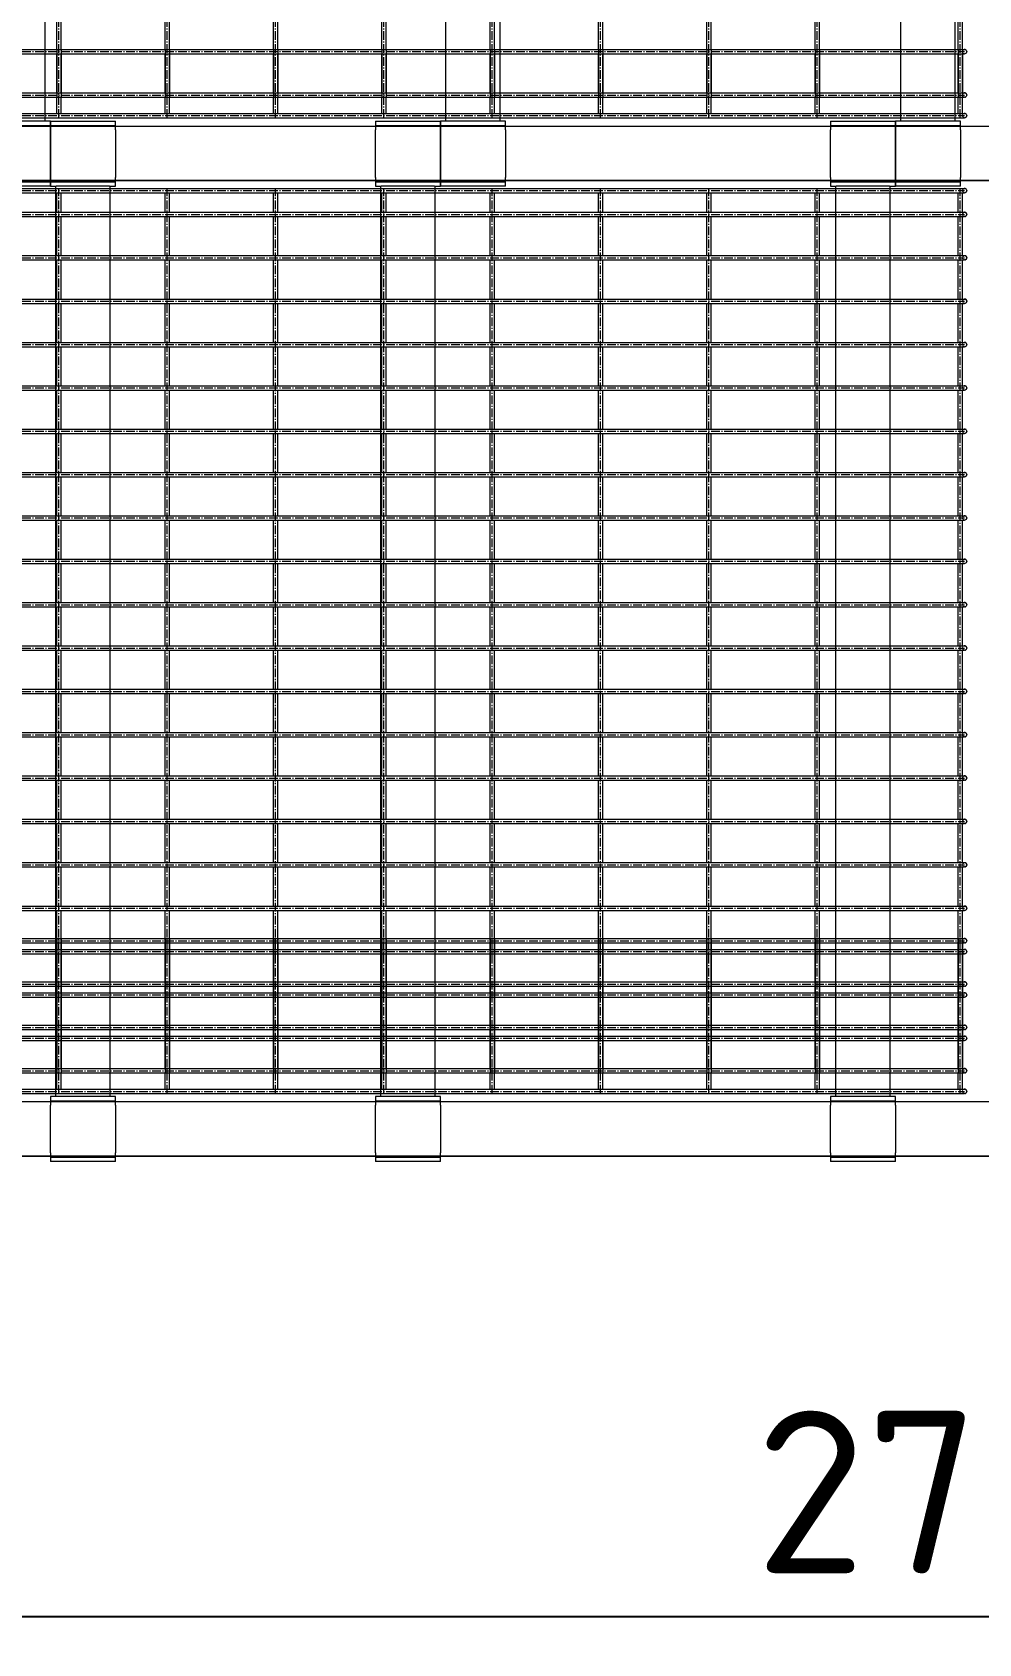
# Model space of a CAD drawing. Header units: millimetres. Extents: x 2140 to 223837, y 2113 to 170313.
# Drawn here: x 204730 to 205604, y 103567 to 105054 of the extents above; entities that cross this region are included whole.
import ezdxf

# ---------------------------------------------------------------- set-up
doc = ezdxf.new("R2010")
doc.units = ezdxf.units.MM
doc.linetypes.add('gost6', pattern=[12, 8, -1.5, 1, -1.5])
doc.linetypes.add('{ Wide Dash }', pattern=[12, 4, -2, 4, -2])
for name, color, linetype in [('0_ANNOT_Dimensions', 7, 'Continuous'), ('12.Секция', 7, 'Continuous'), ('Размеры', 7, 'Continuous')]:
    doc.layers.add(name, color=color, linetype=linetype)
for name, color, linetype, lineweight in [('1.Балка', 5, 'Continuous', 0), ('13.Траверса', 40, 'Continuous', 0), ('D', 7, 'Continuous', 15)]:
    doc.layers.add(name, color=color, linetype=linetype, lineweight=lineweight)
doc.styles.add('GOST', font='isocpeur.ttf')
doc.styles.get("Standard").update_dxf_attribs({"font": 'isocpeur.ttf'})
doc.dimstyles.new('150', dxfattribs={"dimtxt": 150, "dimasz": 150, "dimexe": 1, "dimexo": 10, "dimgap": 40, "dimtad": 1, "dimdec": 0, "dimzin": 0, "dimdsep": 46, "dimtxsty": 'Standard', "dimcen": 0.09, "dimadec": 0, "dimazin": 0, "dimtfac": 1, "dimtdec": 0, "dimtofl": 0, "dimtmove": 0, "dimatfit": 3, "dimfxl": 1, "dimtolj": 1, "dimtzin": 0, "dimarcsym": 0})
doc.dimstyles.new('blok40', dxfattribs={"dimtxt": 40, "dimasz": 80, "dimexe": 0.18, "dimexo": 0, "dimgap": 5, "dimtad": 1, "dimtoh": 1, "dimdec": 0, "dimzin": 0, "dimdsep": 46, "dimtxsty": 'GOST', "dimblk": 'NONE', "dimcen": 0.09, "dimse1": 1, "dimse2": 1, "dimsd1": 1, "dimsd2": 1, "dimadec": 0, "dimazin": 0, "dimtfac": 1, "dimtdec": 0, "dimtofl": 0, "dimtmove": 0, "dimatfit": 2, "dimldrblk": 'NONE', "dimfxl": 0.18, "dimtolj": 1, "dimtzin": 0, "dimarcsym": 0})

# ---------------------------------------------------------------- blocks, each defined once
blk = doc.blocks.new('*U429')
at = {"layer": '1.Балка', "color": 0, "linetype": 'ByBlock'}
for p, q in [((2705, 34.5), (5, 34.5)), ((5, -15.5), (2705, -15.5)), ((2705, -15.5), (5, -15.5))]:
    blk.add_line(p, q, dxfattribs=at)
blk = doc.blocks.new('*U326')
at = {"layer": '1.Балка', "color": 0, "linetype": 'ByBlock'}
for p, q in [((2765, 54.5), (65, 54.5)), ((65, 4.5), (2765, 4.5)), ((2765, 4.5), (65, 4.5))]:
    blk.add_line(p, q, dxfattribs=at)
blk = doc.blocks.new('сетч пан 1')
at = {"layer": 'D', "color": 0, "linetype": 'gost6', "lineweight": 0}
for p, q in [((-1314.8, -939), (-1314.8, 26)), ((-1182.9, -939), (-1182.9, 26)), ((-1082.9, -939), (-1082.9, 26)), ((-982.9, -939), (-982.9, 26)), ((-882.9, -939), (-882.9, 26)), ((-782.9, -939), (-782.9, 26)), ((-682.9, -939), (-682.9, 26)), ((-582.9, -939), (-582.9, 26)), ((-482.9, -939), (-482.9, 26)), ((7.1, -878), (-1318.9, -878)), ((7.1, -878), (-1318.9, -878)), ((7.1, -918), (-1318.9, -918)), ((7.1, -918), (-1318.9, -918)), ((7.1, -937), (-1318.9, -937))]:
    blk.add_line(p, q, dxfattribs=at)
at = {"layer": 'D', "color": 0, "lineweight": 0}
for p, q in [((-1316.8, -876), (-1316.8, -840)), ((-1312.8, -876), (-1312.8, -840)), ((-1184.9, -876), (-1184.9, -840)), ((-1180.9, -876), (-1180.9, -840)), ((-1084.9, -876), (-1084.9, -840)), ((-1080.9, -876), (-1080.9, -840)), ((-984.9, -876), (-984.9, -840)), ((-980.9, -876), (-980.9, -840)), ((-884.9, -876), (-884.9, -840)), ((-880.9, -876), (-880.9, -840)), ((-784.9, -876), (-784.9, -840)), ((-780.9, -876), (-780.9, -840)), ((-684.9, -876), (-684.9, -840)), ((-680.9, -876), (-680.9, -840)), ((-584.9, -876), (-584.9, -840)), ((-580.9, -876), (-580.9, -840)), ((-484.9, -876), (-484.9, -840)), ((-480.9, -876), (-480.9, -840)), ((7.1, -876), (-1318.9, -876)), ((7.1, -876), (-1318.9, -876)), ((-1316.8, -876), (-1316.8, -920)), ((-1312.8, -876), (-1312.8, -920)), ((-1184.9, -876), (-1184.9, -920)), ((-1180.9, -876), (-1180.9, -920)), ((-1084.9, -876), (-1084.9, -920)), ((-1080.9, -876), (-1080.9, -920)), ((-984.9, -876), (-984.9, -920)), ((-980.9, -876), (-980.9, -920)), ((-884.9, -876), (-884.9, -920)), ((-880.9, -876), (-880.9, -920)), ((-784.9, -876), (-784.9, -920)), ((-780.9, -876), (-780.9, -920)), ((-684.9, -876), (-684.9, -920)), ((-680.9, -876), (-680.9, -920)), ((-584.9, -876), (-584.9, -920)), ((-580.9, -876), (-580.9, -920)), ((-484.9, -876), (-484.9, -920)), ((-480.9, -876), (-480.9, -920)), ((7.1, -880), (-1318.9, -880)), ((7.1, -880), (-1318.9, -880)), ((-1316.8, -916), (-1316.8, -880)), ((-1316.8, -916), (-1316.8, -880)), ((-1312.8, -916), (-1312.8, -880)), ((-1312.8, -916), (-1312.8, -880)), ((-1184.9, -916), (-1184.9, -880)), ((-1184.9, -916), (-1184.9, -880)), ((-1180.9, -916), (-1180.9, -880)), ((-1180.9, -916), (-1180.9, -880)), ((-1084.9, -916), (-1084.9, -880)), ((-1084.9, -916), (-1084.9, -880)), ((-1080.9, -916), (-1080.9, -880)), ((-1080.9, -916), (-1080.9, -880)), ((-984.9, -916), (-984.9, -880)), ((-984.9, -916), (-984.9, -880)), ((-980.9, -916), (-980.9, -880)), ((-980.9, -916), (-980.9, -880)), ((-884.9, -916), (-884.9, -880)), ((-884.9, -916), (-884.9, -880)), ((-880.9, -916), (-880.9, -880)), ((-880.9, -916), (-880.9, -880)), ((-784.9, -916), (-784.9, -880)), ((-784.9, -916), (-784.9, -880)), ((-780.9, -916), (-780.9, -880)), ((-780.9, -916), (-780.9, -880)), ((-684.9, -916), (-684.9, -880)), ((-684.9, -916), (-684.9, -880)), ((-680.9, -916), (-680.9, -880)), ((-680.9, -916), (-680.9, -880)), ((-584.9, -916), (-584.9, -880)), ((-584.9, -916), (-584.9, -880)), ((-580.9, -916), (-580.9, -880)), ((-580.9, -916), (-580.9, -880)), ((-484.9, -916), (-484.9, -880)), ((-484.9, -916), (-484.9, -880)), ((-480.9, -916), (-480.9, -880)), ((-480.9, -916), (-480.9, -880)), ((7.1, -916), (-1318.9, -916)), ((7.1, -916), (-1318.9, -916)), ((7.1, -920), (-1318.9, -920)), ((7.1, -920), (-1318.9, -920)), ((-1316.8, -935), (-1316.8, -920)), ((-1312.8, -935), (-1312.8, -920)), ((-1184.9, -935), (-1184.9, -920)), ((-1180.9, -935), (-1180.9, -920)), ((-1084.9, -935), (-1084.9, -920)), ((-1080.9, -935), (-1080.9, -920)), ((-984.9, -935), (-984.9, -920)), ((-980.9, -935), (-980.9, -920)), ((-884.9, -935), (-884.9, -920)), ((-880.9, -935), (-880.9, -920)), ((-784.9, -935), (-784.9, -920)), ((-780.9, -935), (-780.9, -920)), ((-684.9, -935), (-684.9, -920)), ((-680.9, -935), (-680.9, -920)), ((-584.9, -935), (-584.9, -920)), ((-580.9, -935), (-580.9, -920)), ((-484.9, -935), (-484.9, -920)), ((-480.9, -935), (-480.9, -920)), ((7.1, -935), (-1318.9, -935)), ((7.1, -939), (-1318.9, -939))]:
    blk.add_line(p, q, dxfattribs=at)
for centre in [(-1318.9, -878), (-1318.9, -878), (-1318.9, -878), (-1318.9, -878), (-1318.9, -918), (-1318.9, -918), (-1318.9, -918), (-1318.9, -918), (-1318.9, -937), (-1318.9, -937)]:
    blk.add_arc(centre, 2, 90, 270, dxfattribs=at)
at = {"layer": 'Размеры', "color": 0, "linetype": '{ Wide Dash }', "lineweight": 0, "ltscale": 0.01}
for centre in [(-1318.9, -878), (-1318.9, -878), (-1318.9, -878), (-1318.9, -878), (-1318.9, -918), (-1318.9, -918), (-1318.9, -918), (-1318.9, -918), (-1318.9, -937), (-1318.9, -937)]:
    blk.add_circle(centre, 2, dxfattribs=at)
blk = doc.blocks.new('*D1041')
at = {"layer": 'Defpoints', "color": 0, "linetype": 'ByBlock', "transparency": 16777216}
for p in [(55, -55), (1026, -55), (1026, -60)]:
    blk.add_point(p, dxfattribs=at)
at = {"layer": 'Defpoints', "color": 0, "linetype": 'ByBlock', "lineweight": -2, "transparency": 16777216, "insert": (540.5, -30), "char_height": 40, "attachment_point": 5, "style": 'GOST'}
blk.add_mtext('\\A1;971', dxfattribs=at)
blk = doc.blocks.new('_None')
blk = doc.blocks.new('сетч пан 2')
at = {"layer": 'D', "color": 0, "lineweight": 0}
for p, q in [((0, 2), (-1326, 2)), ((0, -2), (-1326, -2)), ((-1323.9, -20), (-1323.9, -2)), ((-1319.9, -20), (-1319.9, -2)), ((-1192, -20), (-1192, -2)), ((-1188, -20), (-1188, -2)), ((-1092, -20), (-1092, -2)), ((-1088, -20), (-1088, -2)), ((-992, -20), (-992, -2)), ((-988, -20), (-988, -2)), ((-892, -20), (-892, -2)), ((-888, -20), (-888, -2)), ((-792, -20), (-792, -2)), ((-788, -20), (-788, -2)), ((-692, -20), (-692, -2)), ((-688, -20), (-688, -2)), ((-592, -20), (-592, -2)), ((-588, -20), (-588, -2)), ((-492, -20), (-492, -2)), ((-488, -20), (-488, -2)), ((0, -20), (-1326, -20)), ((0, -24), (-1326, -24)), ((-1323.9, -60), (-1323.9, -24)), ((-1319.9, -60), (-1319.9, -24)), ((-1192, -60), (-1192, -24)), ((-1188, -60), (-1188, -24)), ((-1092, -60), (-1092, -24)), ((-1088, -60), (-1088, -24)), ((-992, -60), (-992, -24)), ((-988, -60), (-988, -24)), ((-892, -60), (-892, -24)), ((-888, -60), (-888, -24)), ((-792, -60), (-792, -24)), ((-788, -60), (-788, -24)), ((-692, -60), (-692, -24)), ((-688, -60), (-688, -24)), ((-592, -60), (-592, -24)), ((-588, -60), (-588, -24)), ((-492, -60), (-492, -24)), ((-488, -60), (-488, -24)), ((0, -60), (-1326, -60)), ((0, -64), (-1326, -64)), ((-1323.9, -100), (-1323.9, -64)), ((-1319.9, -100), (-1319.9, -64)), ((-1192, -100), (-1192, -64)), ((-1188, -100), (-1188, -64)), ((-1092, -100), (-1092, -64)), ((-1088, -100), (-1088, -64)), ((-992, -100), (-992, -64)), ((-988, -100), (-988, -64)), ((-892, -100), (-892, -64)), ((-888, -100), (-888, -64)), ((-792, -100), (-792, -64)), ((-788, -100), (-788, -64)), ((-692, -100), (-692, -64)), ((-688, -100), (-688, -64)), ((-592, -100), (-592, -64)), ((-588, -100), (-588, -64)), ((-492, -100), (-492, -64)), ((-488, -100), (-488, -64)), ((0, -100), (-1326, -100)), ((0, -104), (-1326, -104)), ((-1323.9, -140), (-1323.9, -104)), ((-1319.9, -140), (-1319.9, -104)), ((-1192, -140), (-1192, -104)), ((-1188, -140), (-1188, -104)), ((-1092, -140), (-1092, -104)), ((-1088, -140), (-1088, -104)), ((-992, -140), (-992, -104)), ((-988, -140), (-988, -104)), ((-892, -140), (-892, -104)), ((-888, -140), (-888, -104)), ((-792, -140), (-792, -104)), ((-788, -140), (-788, -104)), ((-692, -140), (-692, -104)), ((-688, -140), (-688, -104)), ((-592, -140), (-592, -104)), ((-588, -140), (-588, -104)), ((-492, -140), (-492, -104)), ((-488, -140), (-488, -104)), ((0, -140), (-1326, -140)), ((0, -144), (-1326, -144)), ((-1323.9, -180), (-1323.9, -144)), ((-1319.9, -180), (-1319.9, -144)), ((-1192, -180), (-1192, -144)), ((-1188, -180), (-1188, -144)), ((-1092, -180), (-1092, -144)), ((-1088, -180), (-1088, -144)), ((-992, -180), (-992, -144)), ((-988, -180), (-988, -144)), ((-892, -180), (-892, -144)), ((-888, -180), (-888, -144)), ((-792, -180), (-792, -144)), ((-788, -180), (-788, -144)), ((-692, -180), (-692, -144)), ((-688, -180), (-688, -144)), ((-592, -180), (-592, -144)), ((-588, -180), (-588, -144)), ((-492, -180), (-492, -144)), ((-488, -180), (-488, -144)), ((0, -180), (-1326, -180)), ((0, -184), (-1326, -184)), ((-1323.9, -220), (-1323.9, -184)), ((-1319.9, -220), (-1319.9, -184)), ((-1192, -220), (-1192, -184)), ((-1188, -220), (-1188, -184)), ((-1092, -220), (-1092, -184)), ((-1088, -220), (-1088, -184)), ((-992, -220), (-992, -184)), ((-988, -220), (-988, -184)), ((-892, -220), (-892, -184)), ((-888, -220), (-888, -184)), ((-792, -220), (-792, -184)), ((-788, -220), (-788, -184)), ((-692, -220), (-692, -184)), ((-688, -220), (-688, -184)), ((-592, -220), (-592, -184)), ((-588, -220), (-588, -184)), ((-492, -220), (-492, -184)), ((-488, -220), (-488, -184)), ((0, -220), (-1326, -220)), ((0, -224), (-1326, -224)), ((-1323.9, -260), (-1323.9, -224)), ((-1319.9, -260), (-1319.9, -224)), ((-1192, -260), (-1192, -224)), ((-1188, -260), (-1188, -224)), ((-1092, -260), (-1092, -224)), ((-1088, -260), (-1088, -224)), ((-992, -260), (-992, -224)), ((-988, -260), (-988, -224)), ((-892, -260), (-892, -224)), ((-888, -260), (-888, -224)), ((-792, -260), (-792, -224)), ((-788, -260), (-788, -224)), ((-692, -260), (-692, -224)), ((-688, -260), (-688, -224)), ((-592, -260), (-592, -224)), ((-588, -260), (-588, -224)), ((-492, -260), (-492, -224)), ((-488, -260), (-488, -224)), ((0, -260), (-1326, -260)), ((0, -264), (-1326, -264)), ((-1323.9, -300), (-1323.9, -264)), ((-1319.9, -300), (-1319.9, -264)), ((-1192, -300), (-1192, -264)), ((-1188, -300), (-1188, -264)), ((-1092, -300), (-1092, -264)), ((-1088, -300), (-1088, -264)), ((-992, -300), (-992, -264)), ((-988, -300), (-988, -264)), ((-892, -300), (-892, -264)), ((-888, -300), (-888, -264)), ((-792, -300), (-792, -264)), ((-788, -300), (-788, -264)), ((-692, -300), (-692, -264)), ((-688, -300), (-688, -264)), ((-592, -300), (-592, -264)), ((-588, -300), (-588, -264)), ((-492, -300), (-492, -264)), ((-488, -300), (-488, -264)), ((0, -300), (-1326, -300)), ((0, -304), (-1326, -304)), ((-1323.9, -340), (-1323.9, -304)), ((-1319.9, -340), (-1319.9, -304)), ((-1192, -340), (-1192, -304)), ((-1188, -340), (-1188, -304)), ((-1092, -340), (-1092, -304)), ((-1088, -340), (-1088, -304)), ((-992, -340), (-992, -304)), ((-988, -340), (-988, -304)), ((-892, -340), (-892, -304)), ((-888, -340), (-888, -304)), ((-792, -340), (-792, -304)), ((-788, -340), (-788, -304)), ((-692, -340), (-692, -304)), ((-688, -340), (-688, -304)), ((-592, -340), (-592, -304)), ((-588, -340), (-588, -304)), ((-492, -340), (-492, -304)), ((-488, -340), (-488, -304)), ((0, -340), (-1326, -340)), ((0, -344), (-1326, -344)), ((-1323.9, -380), (-1323.9, -344)), ((-1319.9, -380), (-1319.9, -344)), ((-1192, -380), (-1192, -344)), ((-1188, -380), (-1188, -344)), ((-1092, -380), (-1092, -344)), ((-1088, -380), (-1088, -344)), ((-992, -380), (-992, -344)), ((-988, -380), (-988, -344)), ((-892, -380), (-892, -344)), ((-888, -380), (-888, -344)), ((-792, -380), (-792, -344)), ((-788, -380), (-788, -344)), ((-692, -380), (-692, -344)), ((-688, -380), (-688, -344)), ((-592, -380), (-592, -344)), ((-588, -380), (-588, -344)), ((-492, -380), (-492, -344)), ((-488, -380), (-488, -344)), ((0, -380), (-1326, -380)), ((0, -384), (-1326, -384)), ((-1323.9, -420), (-1323.9, -384)), ((-1319.9, -420), (-1319.9, -384)), ((-1192, -420), (-1192, -384)), ((-1188, -420), (-1188, -384)), ((-1092, -420), (-1092, -384)), ((-1088, -420), (-1088, -384)), ((-992, -420), (-992, -384)), ((-988, -420), (-988, -384)), ((-892, -420), (-892, -384)), ((-888, -420), (-888, -384)), ((-792, -420), (-792, -384)), ((-788, -420), (-788, -384)), ((-692, -420), (-692, -384)), ((-688, -420), (-688, -384)), ((-592, -420), (-592, -384)), ((-588, -420), (-588, -384)), ((-492, -420), (-492, -384)), ((-488, -420), (-488, -384)), ((0, -420), (-1326, -420)), ((0, -424), (-1326, -424)), ((-1323.9, -460), (-1323.9, -424)), ((-1319.9, -460), (-1319.9, -424)), ((-1192, -460), (-1192, -424)), ((-1188, -460), (-1188, -424)), ((-1092, -460), (-1092, -424)), ((-1088, -460), (-1088, -424)), ((-992, -460), (-992, -424)), ((-988, -460), (-988, -424)), ((-892, -460), (-892, -424)), ((-888, -460), (-888, -424)), ((-792, -460), (-792, -424)), ((-788, -460), (-788, -424)), ((-692, -460), (-692, -424)), ((-688, -460), (-688, -424)), ((-592, -460), (-592, -424)), ((-588, -460), (-588, -424)), ((-492, -460), (-492, -424)), ((-488, -460), (-488, -424)), ((0, -460), (-1326, -460)), ((0, -464), (-1326, -464)), ((-1323.9, -500), (-1323.9, -464)), ((-1319.9, -500), (-1319.9, -464)), ((-1192, -500), (-1192, -464)), ((-1188, -500), (-1188, -464)), ((-1092, -500), (-1092, -464)), ((-1088, -500), (-1088, -464)), ((-992, -500), (-992, -464)), ((-988, -500), (-988, -464)), ((-892, -500), (-892, -464)), ((-888, -500), (-888, -464)), ((-792, -500), (-792, -464)), ((-788, -500), (-788, -464)), ((-692, -500), (-692, -464)), ((-688, -500), (-688, -464)), ((-592, -500), (-592, -464)), ((-588, -500), (-588, -464)), ((-492, -500), (-492, -464)), ((-488, -500), (-488, -464)), ((0, -500), (-1326, -500)), ((0, -504), (-1326, -504)), ((-1323.9, -540), (-1323.9, -504)), ((-1319.9, -540), (-1319.9, -504)), ((-1192, -540), (-1192, -504)), ((-1188, -540), (-1188, -504)), ((-1092, -540), (-1092, -504)), ((-1088, -540), (-1088, -504)), ((-992, -540), (-992, -504)), ((-988, -540), (-988, -504)), ((-892, -540), (-892, -504)), ((-888, -540), (-888, -504)), ((-792, -540), (-792, -504)), ((-788, -540), (-788, -504)), ((-692, -540), (-692, -504)), ((-688, -540), (-688, -504)), ((-592, -540), (-592, -504)), ((-588, -540), (-588, -504)), ((-492, -540), (-492, -504)), ((-488, -540), (-488, -504)), ((0, -540), (-1326, -540)), ((0, -544), (-1326, -544)), ((-1323.9, -580), (-1323.9, -544)), ((-1319.9, -580), (-1319.9, -544)), ((-1192, -580), (-1192, -544)), ((-1188, -580), (-1188, -544)), ((-1092, -580), (-1092, -544)), ((-1088, -580), (-1088, -544)), ((-992, -580), (-992, -544)), ((-988, -580), (-988, -544)), ((-892, -580), (-892, -544)), ((-888, -580), (-888, -544)), ((-792, -580), (-792, -544)), ((-788, -580), (-788, -544)), ((-692, -580), (-692, -544)), ((-688, -580), (-688, -544)), ((-592, -580), (-592, -544)), ((-588, -580), (-588, -544)), ((-492, -580), (-492, -544)), ((-488, -580), (-488, -544)), ((0, -580), (-1326, -580)), ((0, -584), (-1326, -584)), ((-1323.9, -620), (-1323.9, -584)), ((-1319.9, -620), (-1319.9, -584)), ((-1192, -620), (-1192, -584)), ((-1188, -620), (-1188, -584)), ((-1092, -620), (-1092, -584)), ((-1088, -620), (-1088, -584)), ((-992, -620), (-992, -584)), ((-988, -620), (-988, -584)), ((-892, -620), (-892, -584)), ((-888, -620), (-888, -584)), ((-792, -620), (-792, -584)), ((-788, -620), (-788, -584)), ((-692, -620), (-692, -584)), ((-688, -620), (-688, -584)), ((-592, -620), (-592, -584)), ((-588, -620), (-588, -584)), ((-492, -620), (-492, -584)), ((-488, -620), (-488, -584)), ((0, -620), (-1326, -620)), ((0, -624), (-1326, -624)), ((-1323.9, -660), (-1323.9, -624)), ((-1319.9, -660), (-1319.9, -624)), ((-1192, -660), (-1192, -624)), ((-1188, -660), (-1188, -624)), ((-1092, -660), (-1092, -624)), ((-1088, -660), (-1088, -624)), ((-992, -660), (-992, -624)), ((-988, -660), (-988, -624)), ((-892, -660), (-892, -624)), ((-888, -660), (-888, -624)), ((-792, -660), (-792, -624)), ((-788, -660), (-788, -624)), ((-692, -660), (-692, -624)), ((-688, -660), (-688, -624)), ((-592, -660), (-592, -624)), ((-588, -660), (-588, -624)), ((-492, -660), (-492, -624)), ((-488, -660), (-488, -624)), ((0, -660), (-1326, -660)), ((0, -664), (-1326, -664)), ((-1323.9, -700), (-1323.9, -664)), ((-1319.9, -700), (-1319.9, -664)), ((-1192, -700), (-1192, -664)), ((-1188, -700), (-1188, -664)), ((-1092, -700), (-1092, -664)), ((-1088, -700), (-1088, -664)), ((-992, -700), (-992, -664)), ((-988, -700), (-988, -664)), ((-892, -700), (-892, -664)), ((-888, -700), (-888, -664)), ((-792, -700), (-792, -664)), ((-788, -700), (-788, -664)), ((-692, -700), (-692, -664)), ((-688, -700), (-688, -664)), ((-592, -700), (-592, -664)), ((-588, -700), (-588, -664)), ((-492, -700), (-492, -664)), ((-488, -700), (-488, -664)), ((0, -690), (-1326, -690)), ((0, -694), (-1326, -694)), ((-1323.9, -690), (-1323.9, -784)), ((-1323.9, -730), (-1323.9, -694)), ((-1319.9, -690), (-1319.9, -784)), ((-1319.9, -730), (-1319.9, -694)), ((-1192, -690), (-1192, -784)), ((-1192, -730), (-1192, -694)), ((-1188, -690), (-1188, -784)), ((-1188, -730), (-1188, -694)), ((-1092, -690), (-1092, -784)), ((-1092, -730), (-1092, -694)), ((-1088, -690), (-1088, -784)), ((-1088, -730), (-1088, -694)), ((-992, -690), (-992, -784)), ((-992, -730), (-992, -694)), ((-988, -690), (-988, -784)), ((-988, -730), (-988, -694)), ((-892, -690), (-892, -784)), ((-892, -730), (-892, -694)), ((-888, -690), (-888, -784)), ((-888, -730), (-888, -694)), ((-792, -690), (-792, -784)), ((-792, -730), (-792, -694)), ((-788, -690), (-788, -784)), ((-788, -730), (-788, -694)), ((-692, -690), (-692, -784)), ((-692, -730), (-692, -694)), ((-688, -690), (-688, -784)), ((-688, -730), (-688, -694)), ((-592, -690), (-592, -784)), ((-592, -730), (-592, -694)), ((-588, -690), (-588, -784)), ((-588, -730), (-588, -694)), ((-492, -690), (-492, -784)), ((-492, -730), (-492, -694)), ((-488, -690), (-488, -784)), ((-488, -730), (-488, -694)), ((0, -700), (-1326, -700)), ((0, -704), (-1326, -704)), ((-1323.9, -740), (-1323.9, -704)), ((-1319.9, -740), (-1319.9, -704)), ((-1192, -740), (-1192, -704)), ((-1188, -740), (-1188, -704)), ((-1092, -740), (-1092, -704)), ((-1088, -740), (-1088, -704)), ((-992, -740), (-992, -704)), ((-988, -740), (-988, -704)), ((-892, -740), (-892, -704)), ((-888, -740), (-888, -704)), ((-792, -740), (-792, -704)), ((-788, -740), (-788, -704)), ((-692, -740), (-692, -704)), ((-688, -740), (-688, -704)), ((-592, -740), (-592, -704)), ((-588, -740), (-588, -704)), ((-492, -740), (-492, -704)), ((-488, -740), (-488, -704)), ((0, -730), (-1326, -730)), ((0, -734), (-1326, -734)), ((0, -740), (-1326, -740)), ((-1323.9, -770), (-1323.9, -734)), ((-1319.9, -770), (-1319.9, -734)), ((-1192, -770), (-1192, -734)), ((-1188, -770), (-1188, -734)), ((-1092, -770), (-1092, -734)), ((-1088, -770), (-1088, -734)), ((-992, -770), (-992, -734)), ((-988, -770), (-988, -734)), ((-892, -770), (-892, -734)), ((-888, -770), (-888, -734)), ((-792, -770), (-792, -734)), ((-788, -770), (-788, -734)), ((-692, -770), (-692, -734)), ((-688, -770), (-688, -734)), ((-592, -770), (-592, -734)), ((-588, -770), (-588, -734)), ((-492, -770), (-492, -734)), ((-488, -770), (-488, -734)), ((0, -744), (-1326, -744)), ((-1323.9, -780), (-1323.9, -744)), ((-1319.9, -780), (-1319.9, -744)), ((-1192, -780), (-1192, -744)), ((-1188, -780), (-1188, -744)), ((-1092, -780), (-1092, -744)), ((-1088, -780), (-1088, -744)), ((-992, -780), (-992, -744)), ((-988, -780), (-988, -744)), ((-892, -780), (-892, -744)), ((-888, -780), (-888, -744)), ((-792, -780), (-792, -744)), ((-788, -780), (-788, -744)), ((-692, -780), (-692, -744)), ((-688, -780), (-688, -744)), ((-592, -780), (-592, -744)), ((-588, -780), (-588, -744)), ((-492, -780), (-492, -744)), ((-488, -780), (-488, -744)), ((0, -770), (-1326, -770)), ((0, -770), (-1326, -770)), ((-1323.9, -770), (-1323.9, -814)), ((-1319.9, -770), (-1319.9, -814)), ((-1192, -770), (-1192, -814)), ((-1188, -770), (-1188, -814)), ((-1092, -770), (-1092, -814)), ((-1088, -770), (-1088, -814)), ((-992, -770), (-992, -814)), ((-988, -770), (-988, -814)), ((-892, -770), (-892, -814)), ((-888, -770), (-888, -814)), ((-792, -770), (-792, -814)), ((-788, -770), (-788, -814)), ((-692, -770), (-692, -814)), ((-688, -770), (-688, -814)), ((-592, -770), (-592, -814)), ((-588, -770), (-588, -814)), ((-492, -770), (-492, -814)), ((-488, -770), (-488, -814)), ((0, -774), (-1326, -774)), ((0, -774), (-1326, -774)), ((0, -780), (-1326, -780)), ((0, -784), (-1326, -784)), ((-1323.9, -810), (-1323.9, -774)), ((-1323.9, -810), (-1323.9, -774)), ((-1319.9, -810), (-1319.9, -774)), ((-1319.9, -810), (-1319.9, -774)), ((-1192, -810), (-1192, -774)), ((-1192, -810), (-1192, -774)), ((-1188, -810), (-1188, -774)), ((-1188, -810), (-1188, -774)), ((-1092, -810), (-1092, -774)), ((-1092, -810), (-1092, -774)), ((-1088, -810), (-1088, -774)), ((-1088, -810), (-1088, -774)), ((-992, -810), (-992, -774)), ((-992, -810), (-992, -774)), ((-988, -810), (-988, -774)), ((-988, -810), (-988, -774)), ((-892, -810), (-892, -774)), ((-892, -810), (-892, -774)), ((-888, -810), (-888, -774)), ((-888, -810), (-888, -774)), ((-792, -810), (-792, -774)), ((-792, -810), (-792, -774)), ((-788, -810), (-788, -774)), ((-788, -810), (-788, -774)), ((-692, -810), (-692, -774)), ((-692, -810), (-692, -774)), ((-688, -810), (-688, -774)), ((-688, -810), (-688, -774)), ((-592, -810), (-592, -774)), ((-592, -810), (-592, -774)), ((-588, -810), (-588, -774)), ((-588, -810), (-588, -774)), ((-492, -810), (-492, -774)), ((-492, -810), (-492, -774)), ((-488, -810), (-488, -774)), ((-488, -810), (-488, -774)), ((0, -810), (-1326, -810)), ((0, -810), (-1326, -810)), ((0, -814), (-1326, -814)), ((0, -814), (-1326, -814)), ((-1323.9, -829), (-1323.9, -814)), ((-1319.9, -829), (-1319.9, -814)), ((-1192, -829), (-1192, -814)), ((-1188, -829), (-1188, -814)), ((-1092, -829), (-1092, -814)), ((-1088, -829), (-1088, -814)), ((-992, -829), (-992, -814)), ((-988, -829), (-988, -814)), ((-892, -829), (-892, -814)), ((-888, -829), (-888, -814)), ((-792, -829), (-792, -814)), ((-788, -829), (-788, -814)), ((-692, -829), (-692, -814)), ((-688, -829), (-688, -814)), ((-592, -829), (-592, -814)), ((-588, -829), (-588, -814)), ((-492, -829), (-492, -814)), ((-488, -829), (-488, -814)), ((0, -829), (-1326, -829)), ((0, -833), (-1326, -833))]:
    blk.add_line(p, q, dxfattribs=at)
at = {"layer": 'D', "color": 0, "linetype": 'gost6', "lineweight": 0}
for p, q in [((0, 0), (-1326, 0)), ((-1321.9, -833), (-1321.9, 2)), ((-1190, -833), (-1190, 2)), ((-1090, -833), (-1090, 2)), ((-990, -833), (-990, 2)), ((-890, -833), (-890, 2)), ((-790, -833), (-790, 2)), ((-690, -833), (-690, 2)), ((-590, -833), (-590, 2)), ((-490, -833), (-490, 2)), ((0, -22), (-1326, -22)), ((0, -62), (-1326, -62)), ((0, -102), (-1326, -102)), ((0, -142), (-1326, -142)), ((0, -182), (-1326, -182)), ((0, -222), (-1326, -222)), ((0, -262), (-1326, -262)), ((0, -302), (-1326, -302)), ((0, -342), (-1326, -342)), ((0, -382), (-1326, -382)), ((0, -422), (-1326, -422)), ((0, -462), (-1326, -462)), ((0, -502), (-1326, -502)), ((0, -542), (-1326, -542)), ((0, -582), (-1326, -582)), ((0, -622), (-1326, -622)), ((0, -662), (-1326, -662)), ((0, -692), (-1326, -692)), ((0, -702), (-1326, -702)), ((0, -732), (-1326, -732)), ((0, -742), (-1326, -742)), ((0, -772), (-1326, -772)), ((0, -772), (-1326, -772)), ((0, -782), (-1326, -782)), ((0, -812), (-1326, -812)), ((0, -812), (-1326, -812)), ((0, -831), (-1326, -831))]:
    blk.add_line(p, q, dxfattribs=at)
at = {"layer": 'D', "color": 0, "lineweight": 0}
for centre in [(-1326, 0), (-1326, 0), (-1326, -22), (-1326, -22), (-1326, -62), (-1326, -62), (-1326, -102), (-1326, -102), (-1326, -142), (-1326, -142), (-1326, -182), (-1326, -182), (-1326, -222), (-1326, -222), (-1326, -262), (-1326, -262), (-1326, -302), (-1326, -302), (-1326, -342), (-1326, -342), (-1326, -382), (-1326, -382), (-1326, -422), (-1326, -422), (-1326, -462), (-1326, -462), (-1326, -502), (-1326, -502), (-1326, -542), (-1326, -542), (-1326, -582), (-1326, -582), (-1326, -622), (-1326, -622), (-1326, -662), (-1326, -662), (-1326, -692), (-1326, -692), (-1326, -702), (-1326, -702), (-1326, -732), (-1326, -732), (-1326, -742), (-1326, -742), (-1326, -772), (-1326, -772), (-1326, -772), (-1326, -772), (-1326, -782), (-1326, -782), (-1326, -812), (-1326, -812), (-1326, -812), (-1326, -812), (-1326, -831), (-1326, -831)]:
    blk.add_arc(centre, 2, 90, 270, dxfattribs=at)
at = {"layer": 'Размеры', "color": 0, "linetype": '{ Wide Dash }', "lineweight": 0, "ltscale": 0.01}
for centre in [(-1326, 0), (-1326, 0), (-1326, -22), (-1326, -22), (-1326, -62), (-1326, -62), (-1326, -102), (-1326, -102), (-1326, -142), (-1326, -142), (-1326, -182), (-1326, -182), (-1326, -222), (-1326, -222), (-1326, -262), (-1326, -262), (-1326, -302), (-1326, -302), (-1326, -342), (-1326, -342), (-1326, -382), (-1326, -382), (-1326, -422), (-1326, -422), (-1326, -462), (-1326, -462), (-1326, -502), (-1326, -502), (-1326, -542), (-1326, -542), (-1326, -582), (-1326, -582), (-1326, -622), (-1326, -622), (-1326, -662), (-1326, -662), (-1326, -692), (-1326, -692), (-1326, -702), (-1326, -702), (-1326, -732), (-1326, -732), (-1326, -742), (-1326, -742), (-1326, -772), (-1326, -772), (-1326, -772), (-1326, -772), (-1326, -782), (-1326, -782), (-1326, -812), (-1326, -812), (-1326, -812), (-1326, -812), (-1326, -831), (-1326, -831)]:
    blk.add_circle(centre, 2, dxfattribs=at)
blk = doc.blocks.new('*D1043')
at = {"layer": 'Defpoints', "color": 0, "linetype": 'ByBlock', "transparency": 16777216}
for p in [(55, -55), (895, -55), (895, -60)]:
    blk.add_point(p, dxfattribs=at)
at = {"layer": 'Defpoints', "color": 0, "linetype": 'ByBlock', "lineweight": -2, "transparency": 16777216, "insert": (475, -30), "char_height": 40, "attachment_point": 5, "style": 'GOST'}
blk.add_mtext('\\A1;840', dxfattribs=at)
blk = doc.blocks.new('*D1262')
at = {"layer": '0_ANNOT_Dimensions', "color": 0, "lineweight": -2, "transparency": 16777216}
for p, q in [((204253.8, 104007.2), (204253.8, 103591.4)), ((206953.8, 104007.2), (206953.8, 103591.4)), ((204403.8, 103592.4), (206803.8, 103592.4))]:
    blk.add_line(p, q, dxfattribs=at)
at = {"layer": '0_ANNOT_Dimensions', "color": 0, "transparency": 16777216}
for points in [[(204403.8, 103617.4), (204403.8, 103567.4), (204253.8, 103592.4)], [(206803.8, 103617.4), (206803.8, 103567.4), (206953.8, 103592.4)]]:
    blk.add_solid(points, dxfattribs=at)
at = {"layer": 'Defpoints', "color": 0, "transparency": 16777216}
for p in [(204253.8, 104017.2), (206953.8, 104017.2), (206953.8, 103592.4)]:
    blk.add_point(p, dxfattribs=at)
at = {"layer": '0_ANNOT_Dimensions', "color": 0, "transparency": 16777216, "insert": (205603.8, 103707.4), "char_height": 150, "attachment_point": 5}
blk.add_mtext('\\A1;2700', dxfattribs=at)
blk = doc.blocks.new('*U1040')
at = {"layer": '13.Траверса', "color": 0, "linetype": 'ByBlock', "lineweight": -2}
for p, q in [((-5, 0), (3, 0)), ((-1, 0), (-1, -60)), ((47, 0), (3, 0)), ((47, 0), (55, 0)), ((51, 0), (51, -60)), ((55, 0), (55, -5.3)), ((1026, 0), (1034, 0)), ((1026, -5.3), (1026, 0)), ((1030, 0), (1030, -60)), ((1078, 0), (1034, 0)), ((1078, 0), (1086, 0)), ((1082, 0), (1082, -60)), ((1086, -60), (1086, 0)), ((-5, 0), (-5, -60)), ((1026, -5), (55, -5)), ((55, -54.7), (55, -5.3)), ((1026, -55), (1026, -5.3)), ((55, -54.7), (55, -60)), ((55, -55), (1026, -55)), ((1026, -60), (1026, -54.7)), ((3, -60), (-5, -60)), ((3, -60), (47, -60)), ((55, -60), (47, -60)), ((1034, -60), (1026, -60)), ((1034, -60), (1078, -60)), ((1086, -60), (1078, -60))]:
    blk.add_line(p, q, dxfattribs=at)
at = {"layer": 'Defpoints', "color": 0, "linetype": 'ByBlock', "lineweight": -2}
dim = blk.add_linear_dim(base=(1026, -60), p1=(55, -55), p2=(1026, -55), dimstyle='blok40', override={"dimgap": 10}, dxfattribs=at)
dim.commit()
dim.dimension.update_dxf_attribs({"geometry": '*D1041', "text_midpoint": (540.5, -30)})
blk = doc.blocks.new('*U1259')
at = {"layer": '13.Траверса', "color": 1, "lineweight": 0, "rotation": 270}
blk.add_blockref('*U1040', (30, 540.5), dxfattribs=at)
blk = doc.blocks.new('*U1258')
at = {"color": 0, "linetype": 'ByBlock', "lineweight": -2, "transparency": 16777216}
for p in [(-1260, 0), (-840, 0), (-420, 0)]:
    blk.add_blockref('*U1259', p, dxfattribs=at)
blk = doc.blocks.new('*U1042')
at = {"layer": '13.Траверса', "color": 0, "linetype": 'ByBlock', "lineweight": -2}
for p, q in [((-5, 0), (3, 0)), ((-1, 0), (-1, -60)), ((47, 0), (3, 0)), ((47, 0), (55, 0)), ((51, 0), (51, -60)), ((55, 0), (55, -5.3)), ((895, 0), (903, 0)), ((895, -5.3), (895, 0)), ((899, 0), (899, -60)), ((947, 0), (903, 0)), ((947, 0), (955, 0)), ((951, 0), (951, -60)), ((955, -60), (955, 0)), ((-5, 0), (-5, -60)), ((895, -5), (55, -5)), ((55, -54.7), (55, -5.3)), ((895, -55), (895, -5.3)), ((55, -54.7), (55, -60)), ((55, -55), (895, -55)), ((895, -60), (895, -54.7)), ((3, -60), (-5, -60)), ((3, -60), (47, -60)), ((55, -60), (47, -60)), ((903, -60), (895, -60)), ((903, -60), (947, -60)), ((955, -60), (947, -60))]:
    blk.add_line(p, q, dxfattribs=at)
at = {"layer": 'Defpoints', "color": 0, "linetype": 'ByBlock', "lineweight": -2}
dim = blk.add_linear_dim(base=(895, -60), p1=(55, -55), p2=(895, -55), dimstyle='blok40', override={"dimgap": 10}, dxfattribs=at)
dim.commit()
dim.dimension.update_dxf_attribs({"geometry": '*D1043', "text_midpoint": (475, -30)})

msp = doc.modelspace()

# ---------------------------------------------------------------- block references
at = {"xscale": -1}
msp.add_blockref('*U1258', (204296.8, 105457.7), dxfattribs=at)
at = {"color": 252, "true_color": 0x939598, "xscale": -1}
for name, p in [('сетч пан 1', (204271.8, 105914.2)), ('сетч пан 2', (204264.7, 104908))]:
    msp.add_blockref(name, p, dxfattribs=at)
at = {"layer": '1.Балка', "color": 1, "lineweight": 0}
msp.add_blockref('*U429', (204248.8, 104032.7), dxfattribs=at)
at = {"layer": '12.Секция', "color": 1}
msp.add_blockref('*U326', (204188.8, 104912.7), dxfattribs=at)
at = {"layer": '13.Траверса', "color": 1, "lineweight": 0, "xscale": -1, "rotation": 90}
for p in [(204746.8, 104967.2), (205046.8, 104967.2), (205466.8, 104967.2)]:
    msp.add_blockref('*U1042', p, dxfattribs=at)

# ---------------------------------------------------------------- dimensions: what is measured, and where the dimension line sits
at = {"layer": '0_ANNOT_Dimensions'}
dim = msp.add_linear_dim(base=(206953.8, 103592.4), p1=(204253.8, 104017.2), p2=(206953.8, 104017.2), dimstyle='150', dxfattribs=at)
dim.commit()
dim.dimension.update_dxf_attribs({"geometry": '*D1262', "text_midpoint": (205603.8, 103707.4)})

doc.saveas('drawing.dxf')
